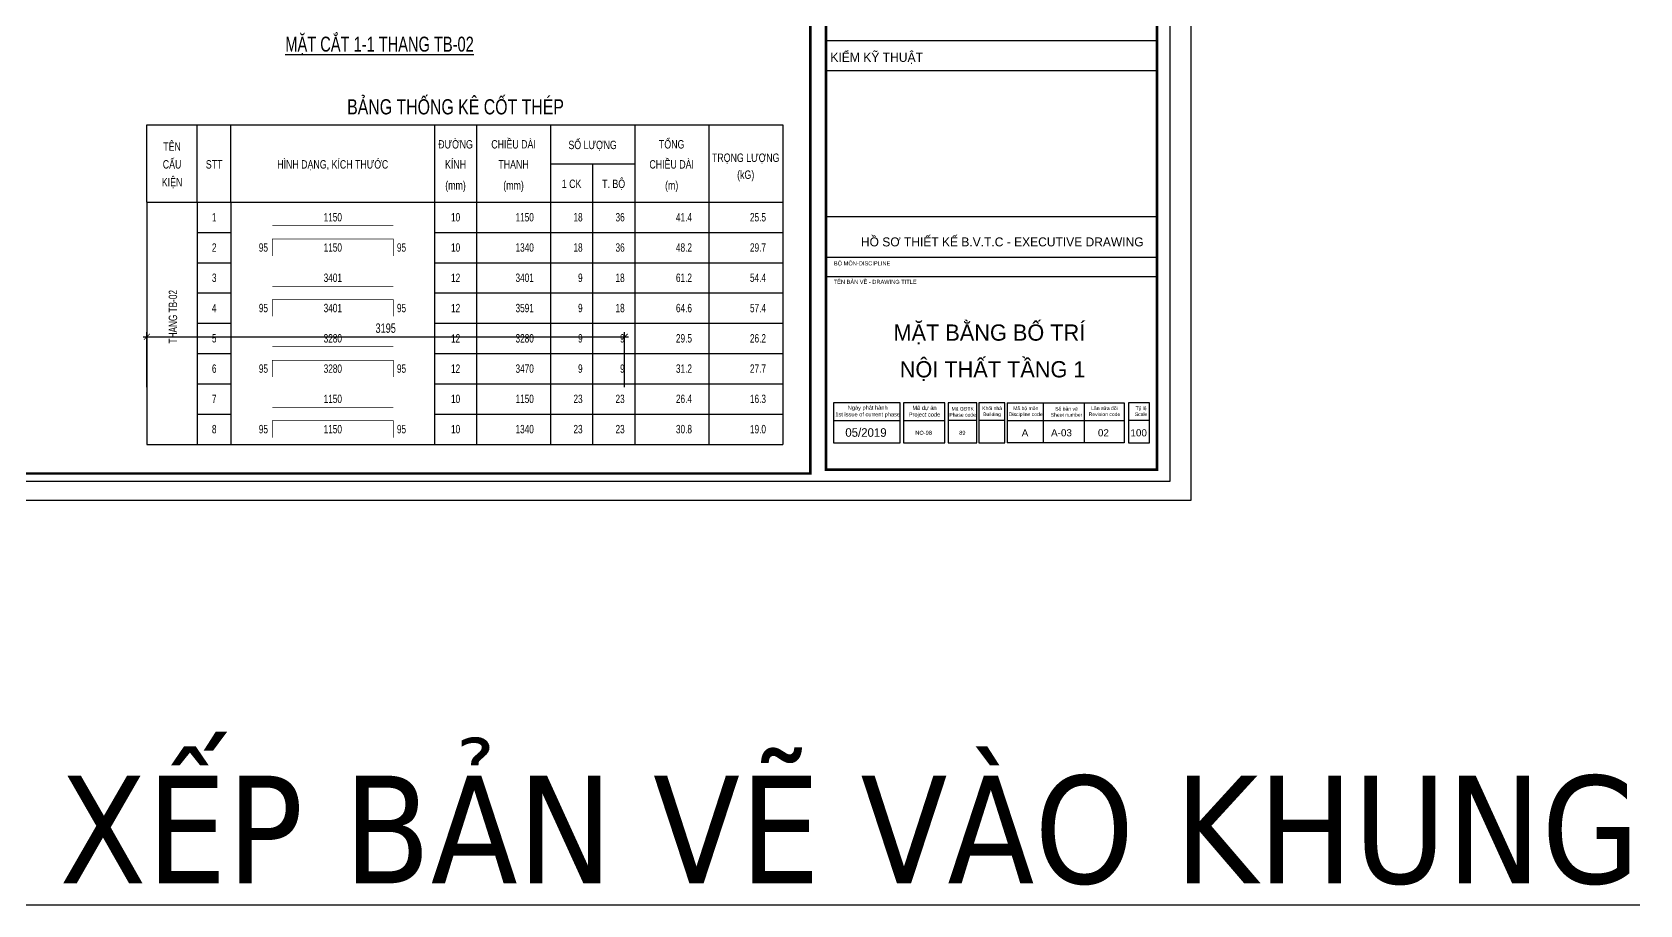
# Model space of a CAD drawing. Header units: inches. Extents: x 442278 to 842836, y -356313 to 59457.
# Drawn here: x 596979 to 607730, y -261138 to -255300 of the extents above; entities that cross this region are included whole.
import ezdxf
from ezdxf.enums import TextEntityAlignment as Align

# ---------------------------------------------------------------- set-up
doc = ezdxf.new("R2010")
doc.units = ezdxf.units.IN
doc.header["$LTSCALE"] = 250
doc.header["$MEASUREMENT"] = 0
for name, color, linetype in [('-KHAO-5000-TEXT', 7, 'Continuous'), ('3', 9, 'Continuous'), ('gsgsdfg', 31, 'Continuous'), ('khungbve', 7, 'Continuous'), ('LA.BT', 7, 'Continuous'), ('LA.DIM', 251, 'Continuous'), ('LA.TC', 3, 'Continuous'), ('LA.TEXT', 60, 'Continuous'), ('LA.TEXT.MC', 120, 'Continuous'), ('NETTHAY', 8, 'Continuous'), ('NTHAY', 8, 'Continuous'), ('t', 153, 'Continuous'), ('TEXT', 7, 'Continuous')]:
    doc.layers.add(name, color=color, linetype=linetype)
doc.styles.add('AVANTH', font='')
doc.styles.add('M1', font='')
doc.styles.add('S.BTEXT', font='arial.ttf', dxfattribs={"width": 0.75})
doc.styles.add('S.STEXT', font='arial.ttf', dxfattribs={"width": 0.7})
doc.styles.add('SWIS721', font='swiss.ttf')
doc.styles.add('VnAvantH', font='', dxfattribs={"width": 0.7})
doc.styles.add('XREF_ISO_A1_VER$0$SWIS721', font='swiss.ttf')
doc.styles.get('AVANTH').set_extended_font_data('.VnAvantH')
doc.styles.get('M1').set_extended_font_data('.VnAvantH')
doc.styles.get('VnAvantH').set_extended_font_data('.VnAvantH')
doc.dimstyles.new('S.DIM25', dxfattribs={"dimtxt": 62.5, "dimasz": 40, "dimexe": 30, "dimexo": 0, "dimgap": 25, "dimtad": 1, "dimdec": 0, "dimzin": 13, "dimdsep": 46, "dimtxsty": 'S.STEXT', "dimblk": 'ARCHTICK', "dimcen": 0, "dimdle": 25, "dimclrd": 251, "dimclre": 251, "dimclrt": 60, "dimadec": 0, "dimazin": 0, "dimtfac": 1, "dimtdec": 0, "dimtix": 1, "dimtmove": 2, "dimatfit": 3, "dimfxl": 1, "dimtolj": 1, "dimtzin": 13, "dimarcsym": 0})

# ---------------------------------------------------------------- blocks, each defined once
blk = doc.blocks.new('KHUNG CHUAN SEICO')
at = {"layer": 'DEFPOINTS', "lineweight": -3, "ltscale": 2000}
blk.add_lwpolyline([(0, 397.16), (572.13, 397.16), (572.13, 0), (0, 0)], close=True, dxfattribs=at)
at = {"layer": 'gsgsdfg'}
blk.add_lwpolyline([(0, 397.16), (572.13, 397.16), (572.13, 0), (0, 0)], close=True, dxfattribs=at)
blk.add_lwpolyline([(0, 397.16), (572.13, 397.16), (572.13, 0), (0, 0)], close=True, dxfattribs=at)
at = {"layer": 'khungbve', "color": 7}
for p, q in [((465.32, 134.68), (562.18, 134.68)), ((465.32, 125.87), (562.18, 125.87)), ((465.32, 125.87), (562.18, 125.87)), ((465.32, 125.87), (562.18, 125.87))]:
    blk.add_line(p, q, dxfattribs=at)
at = {"layer": 'NETTHAY', "ltscale": 0.5}
for points, const_width in [([(26.26, 388.15), (460.75, 388.15), (460.75, 7.88), (26.26, 7.88), (26.26, 388.51)], 0.743), ([(465.32, 254.56), (562.18, 254.56), (562.18, 9.02), (465.32, 9.02), (465.32, 254.56)], 0.74)]:
    blk.add_lwpolyline(points, dxfattribs=dict(at, const_width=const_width))
at = {"layer": 'NTHAY', "lineweight": -3, "ltscale": 2000}
for p, q in [((562.18, 83.01), (465.32, 83.01)), ((465.32, 71.23), (562.18, 71.23)), ((562.18, 65.43), (465.32, 65.43)), ((518.31, 28.54), (518.31, 16.88)), ((528.91, 28.54), (528.91, 16.88)), ((540.91, 28.54), (540.91, 16.88)), ((467.54, 23.38), (487.01, 23.38)), ((487.99, 23.38), (500.13, 23.38)), ((509.43, 23.38), (501.12, 23.38)), ((517.65, 23.38), (510.09, 23.38)), ((518.31, 23.38), (552.56, 23.38)), ((559.96, 23.38), (553.87, 23.38))]:
    blk.add_line(p, q, dxfattribs=at)
for points in [[(24.06, 391.61), (565.91, 391.61), (565.91, 5.55), (24.06, 5.55)], [(487.01, 28.54), (467.54, 28.54), (467.54, 16.88), (487.01, 16.88)], [(500.13, 28.54), (487.99, 28.54), (487.99, 16.88), (500.13, 16.88)], [(501.12, 16.88), (509.43, 16.88), (509.43, 28.54), (501.12, 28.54)], [(510.09, 16.88), (517.65, 16.88), (517.65, 28.54), (510.09, 28.54)], [(553.87, 16.88), (559.96, 16.88), (559.96, 28.54), (553.87, 28.54)]]:
    blk.add_lwpolyline(points, close=True, dxfattribs=at)
blk.add_lwpolyline([(518.31, 28.54), (552.56, 28.54), (552.56, 16.88), (518.31, 16.88)], dxfattribs=at)
at = {"layer": '-KHAO-5000-TEXT', "linetype": 'Continuous', "ltscale": 15, "style": 'AVANTH', "oblique": 360}
blk.add_text('KIÓM Kü THUËT', height=2.6441, rotation=360, dxfattribs=at).set_placement((466.59, 129.72), align=Align.MIDDLE_LEFT)
at = {"layer": '3', "ltscale": 0.5, "style": 'VnAvantH'}
for tag, height, p in [('DRAWING1', 4.75, (514.01, 46.77)), ('DRAWING2', 4.75, (514.07, 36.02)), ('DATE', 2.5, (477.02, 18.64))]:
    blk.add_attdef(tag, text='', height=height, dxfattribs=at).set_placement(p, align=Align.CENTER)
at = {"layer": 't', "lineweight": -3}
for s, insert, char_height, width, attachment_point, style in [('{\\fArial|b0|i0|c0|p34;BỘ\\f.VnArial NarrowH|b0|i0|c0|p34; \\fArial|b0|i0|c0|p34;MÔN-DISCIPLINE}', (467.63, 69.99), 1.1889, 39.4464, 1, 'XREF_ISO_A1_VER$0$SWIS721'), ('{\\fArial|b0|i0|c0|p34;TÊN BẢN VẼ - DRAWING TITLE}', (467.58, 64.59), 1.1834, 31.9189, 1, 'XREF_ISO_A1_VER$0$SWIS721'), ('{\\fArial|b0|i0|c0|p34;Mã dự án\\PProject code}', (494.14, 25.95), 1.1834, 16.9056, 5, 'XREF_ISO_A1_VER$0$SWIS721'), ('{\\fArial|b0|i0|c0|p34;Mã G\\fArial|b0|i0|c238|p34;ĐTK\\PPh\\fArial|b0|i0|c0|p34;ase code}', (505.32, 25.94), 1.0519, 16.9056, 5, 'XREF_ISO_A1_VER$0$SWIS721'), ('{\\fArial|b0|i0|c0|p34;Khố\\fArial|b0|i0|c238|p34;i nh\\fArial|b0|i0|c0|p34;à\\fArial|b0|i0|c238|p34;\\PBuilding}', (513.92, 25.94), 1.0519, 16.9056, 5, 'XREF_ISO_A1_VER$0$SWIS721'), ('{\\fArial|b0|i0|c0|p34;Mã\\fArial|b0|i0|c238|p34; b\\fArial|b0|i0|c0|p34;ộ\\fArial|b0|i0|c238|p34; m\\fArial|b0|i0|c0|p34;ô\\fArial|b0|i0|c238|p34;n\\PD\\fArial|b0|i0|c0|p34;iscipline code}', (523.78, 25.94), 1.0519, 16.9056, 5, 'XREF_ISO_A1_VER$0$SWIS721'), ('{\\fArial|b0|i0|c0|p34;Số bản vẽ\\PSheet number}', (535.7, 25.94), 1.0519, 16.9056, 5, 'XREF_ISO_A1_VER$0$SWIS721'), ('{\\fArial|b0|i0|c0|p34;Lầ\\fArial|b0|i0|c238|p34;n s\\fArial|b0|i0|c0|p34;ử\\fArial|b0|i0|c238|p34;a đ\\fArial|b0|i0|c0|p34;ổi\\PRevision code}', (546.82, 26.1), 1.0519, 16.9056, 5, 'XREF_ISO_A1_VER$0$SWIS721'), ('{\\fArial|b0|i0|c0|p34;Tỷ lệ\\PScale}', (557.54, 26.1), 1.0519, 16.9056, 5, 'XREF_ISO_A1_VER$0$SWIS721'), ('{\\fArial|b0|i0|c0|p34;NO-98}', (493.89, 19.79), 1.1834, 16.9056, 5, 'XREF_ISO_A1_VER$0$SWIS721'), ('{\\fArial|b0|i0|c0|p34;89}', (505.22, 19.79), 1.1834, 16.9056, 5, 'XREF_ISO_A1_VER$0$SWIS721'), ('{\\fArial|b0|i0|c0|p34;A}', (523.56, 19.79), 2.0709, 16.9056, 5, 'SWIS721'), ('{\\fArial|b0|i0|c0|p34;A-03}', (534.24, 19.79), 2.0709, 16.9056, 5, 'SWIS721'), ('{\\fArial|b0|i0|c0|p34;02}', (546.51, 19.79), 2.0709, 16.9056, 5, 'SWIS721'), ('{\\fArial|b0|i0|c0|p34;100}', (556.83, 19.79), 2.0709, 16.9056, 5, 'SWIS721')]:
    blk.add_mtext(s, dxfattribs=dict(at, insert=insert, char_height=char_height, width=width, attachment_point=attachment_point, style=style))
at = {"layer": 't', "lineweight": -3, "insert": (477.52, 26), "char_height": 1.1834, "attachment_point": 5, "style": 'XREF_ISO_A1_VER$0$SWIS721'}
blk.add_mtext('Ngày phát hành\\P1st issue of current phase', dxfattribs=at)
at = {"layer": 'TEXT', "lineweight": -3, "style": 'M1'}
blk.add_text('hå s¬ thiÕt kÕ b.v.t.c - executive drawing', height=2.6298, dxfattribs=at).set_placement((475.54, 74.37))
blk = doc.blocks.new('_ArchTick')
at = {"color": 0, "linetype": 'ByBlock', "const_width": 0.15}
blk.add_lwpolyline([(-0.5, -0.5), (0.5, 0.5)], dxfattribs=at)
blk = doc.blocks.new('*D974')
at = {"layer": 'DEFPOINTS', "color": 0, "transparency": 16777216}
for p in [(600941, -257338), (597746, -257675), (600941, -257675)]:
    blk.add_point(p, dxfattribs=at)
at = {"layer": 'LA.DIM', "color": 251, "lineweight": -2, "transparency": 16777216}
for p, q in [((597721, -257338), (600966, -257338)), ((597746, -257675), (597746, -257308)), ((600941, -257675), (600941, -257308))]:
    blk.add_line(p, q, dxfattribs=at)
at = {"layer": 'LA.DIM', "color": 251, "lineweight": -2, "transparency": 16777216, "xscale": 40, "yscale": 40, "zscale": 40, "rotation": 180}
blk.add_blockref('_ArchTick', (597746, -257338), dxfattribs=at)
at = {"layer": 'LA.DIM', "color": 251, "lineweight": -2, "transparency": 16777216, "xscale": 40, "yscale": 40, "zscale": 40}
blk.add_blockref('_ArchTick', (600941, -257338), dxfattribs=at)
at = {"layer": 'LA.DIM', "color": 60, "transparency": 16777216, "insert": (599343, -257281), "char_height": 62.5, "attachment_point": 5, "style": 'S.STEXT'}
blk.add_mtext('\\A1;3195', dxfattribs=at)
blk = doc.blocks.new('TH.2')
at = {"layer": 'LA.TC', "const_width": 2}
blk.add_lwpolyline([(222.5, 20), (582.5, 20)], dxfattribs=at)
at = {"layer": 'LA.TEXT', "style": 'S.STEXT', "width": 0.7}
for tag, p in [('SH', (50, 45)), ('L2', (402.5, 45)), ('DK', (767.5, 45))]:
    blk.add_attdef(tag, text='', height=25, dxfattribs=at).set_placement(p, align=Align.MIDDLE)
for tag, p in [('DAI', (1000, 45)), ('SL1', (1145, 45)), ('SLA', (1270, 45)), ('DT', (1470, 45)), ('TL', (1690, 45))]:
    blk.add_attdef(tag, text='', height=25, dxfattribs=at).set_placement(p, align=Align.MIDDLE_RIGHT)
blk = doc.blocks.new('TH.9')
at = {"layer": 'LA.TC', "const_width": 2}
blk.add_lwpolyline([(582.5, 20), (582.5, 70), (222.5, 70), (222.5, 20)], dxfattribs=at)
at = {"layer": 'LA.TEXT', "style": 'S.STEXT', "width": 0.7}
for tag, p in [('SH', (50, 45)), ('L2', (402.5, 45)), ('DK', (767.5, 45))]:
    blk.add_attdef(tag, text='', height=25, dxfattribs=at).set_placement(p, align=Align.MIDDLE)
for tag, p in [('L1', (209.8, 45)), ('DAI', (1000, 45)), ('SL1', (1145, 45)), ('SLA', (1270, 45)), ('DT', (1470, 45)), ('TL', (1690, 45))]:
    blk.add_attdef(tag, text='', height=25, dxfattribs=at).set_placement(p, align=Align.MIDDLE_RIGHT)
blk.add_attdef('L3', text='', height=25, dxfattribs=at).set_placement((593.1, 45), align=Align.MIDDLE_LEFT)

msp = doc.modelspace()

# ---------------------------------------------------------------- linework, layer by layer
at = {"layer": 'LA.BT'}
for p, q in [((597745.61, -256437.83), (597745.61, -255920.33)), ((597745.61, -255920.33), (601998.11, -255920.33)), ((598083.11, -256437.83), (598083.11, -255920.33)), ((598308.11, -256437.83), (598308.11, -255920.33)), ((599669.36, -255920.33), (599669.36, -256437.83)), ((599950.61, -255920.33), (599950.61, -256437.83)), ((600445.61, -255920.33), (600445.61, -256437.83)), ((601008.11, -255920.33), (601008.11, -256437.83)), ((601503.11, -255920.33), (601503.11, -256437.83)), ((601998.11, -255920.33), (601998.11, -256437.83)), ((600445.61, -256180.51), (601008.11, -256180.51)), ((600726.86, -256180.51), (600726.86, -256437.83)), ((597745.61, -256437.83), (601998.11, -256437.83)), ((597745.61, -256437.83), (597745.61, -258057.83)), ((598083.11, -256437.83), (598083.11, -258057.83)), ((598308.11, -256437.83), (598308.11, -258057.83)), ((599669.36, -256437.83), (599669.36, -258057.83)), ((599950.61, -256437.83), (599950.61, -258057.83)), ((600445.61, -256437.83), (600445.61, -258057.83)), ((600726.86, -256437.83), (600726.86, -258057.83)), ((601008.11, -256437.83), (601008.11, -258057.83)), ((601503.11, -256437.83), (601503.11, -258057.83)), ((601998.11, -256437.83), (601998.11, -258057.83)), ((598083.11, -256640.33), (598308.11, -256640.33)), ((599669.36, -256640.33), (601998.11, -256640.33)), ((598083.11, -256842.83), (598308.11, -256842.83)), ((599669.36, -256842.83), (601998.11, -256842.83)), ((598083.11, -257045.33), (598308.11, -257045.33)), ((599669.36, -257045.33), (601998.11, -257045.33)), ((598083.11, -257247.83), (598308.11, -257247.83)), ((599669.36, -257247.83), (601998.11, -257247.83)), ((598083.11, -257450.33), (598308.11, -257450.33)), ((599669.36, -257450.33), (601998.11, -257450.33)), ((598083.11, -257652.83), (598308.11, -257652.83)), ((599669.36, -257652.83), (601998.11, -257652.83)), ((598083.11, -257855.33), (598308.11, -257855.33)), ((599669.36, -257855.33), (601998.11, -257855.33)), ((597745.61, -258057.83), (601998.11, -258057.83))]:
    msp.add_line(p, q, dxfattribs=at)

# ---------------------------------------------------------------- block references
at = {"layer": 'LA.DIM'}
ref = msp.add_blockref('KHUNG CHUAN SEICO', (591654.61, -258433.08), dxfattribs=dict(at, xscale=22.85090716077601, yscale=22.85090716063956, zscale=22.85090716057496))
ref.add_attrib('DRAWING1', 'mÆt b»ng bè trÝ ', dxfattribs={"layer": '3', "ltscale": 0.5, "height": 108.5418, "style": 'VnAvantH'}).set_placement((603400.31, -257364.28), align=Align.CENTER)
ref.add_attrib('DRAWING2', 'néi thÊt tÇng 1', dxfattribs={"layer": '3', "ltscale": 0.5, "height": 108.5418, "style": 'VnAvantH'}).set_placement((603401.64, -257610), align=Align.CENTER)
ref.add_attrib('DATE', '05/2019', dxfattribs={"layer": '3', "ltscale": 0.5, "height": 57.127, "style": 'VnAvantH'}).set_placement((602554.94, -258007.21), align=Align.CENTER)
at = {"layer": 'LA.TEXT', "xscale": 2.25, "yscale": 2.25, "zscale": 2.25}
for name, p, values in [('TH.2', (598083.71, -256639.76), {'L2': '1150', 'TL': '25.5', 'DT': '41.4', 'SLA': '36', 'SL1': '18', 'DAI': '1150', 'DK': '10', 'SH': '1'}), ('TH.9', (598083.71, -256842.26), {'SH': '2', 'L1': '95', 'L2': '1150', 'L3': '95', 'DK': '10', 'DAI': '1340', 'SL1': '18', 'SLA': '36', 'DT': '48.2', 'TL': '29.7'}), ('TH.2', (598083.71, -257044.76), {'L2': '3401', 'TL': '54.4', 'DT': '61.2', 'SLA': '18', 'SL1': '9', 'DAI': '3401', 'DK': '12', 'SH': '3'}), ('TH.9', (598083.71, -257247.26), {'SH': '4', 'L1': '95', 'L2': '3401', 'L3': '95', 'DK': '12', 'DAI': '3591', 'SL1': '9', 'SLA': '18', 'DT': '64.6', 'TL': '57.4'}), ('TH.2', (598083.71, -257449.76), {'L2': '3280', 'TL': '26.2', 'DT': '29.5', 'SLA': '9', 'SL1': '9', 'DAI': '3280', 'DK': '12', 'SH': '5'}), ('TH.9', (598083.71, -257652.26), {'SH': '6', 'L1': '95', 'L2': '3280', 'L3': '95', 'DK': '12', 'DAI': '3470', 'SL1': '9', 'SLA': '9', 'DT': '31.2', 'TL': '27.7'}), ('TH.2', (598083.71, -257854.76), {'L2': '1150', 'TL': '16.3', 'DT': '26.4', 'SLA': '23', 'SL1': '23', 'DAI': '1150', 'DK': '10', 'SH': '7'}), ('TH.9', (598083.71, -258057.26), {'SH': '8', 'L1': '95', 'L2': '1150', 'L3': '95', 'DK': '10', 'DAI': '1340', 'SL1': '23', 'SLA': '23', 'DT': '30.8', 'TL': '19.0'})]:
    msp.add_blockref(name, p, dxfattribs=at).add_auto_attribs(values)

# ---------------------------------------------------------------- texts
at = {"layer": 'LA.TEXT', "style": 'S.BTEXT', "width": 0.75}
msp.add_text('BẢNG THỐNG KÊ CỐT THÉP', height=101.25, dxfattribs=at).set_placement((599810.07, -255785.33), align=Align.MIDDLE)
for s, p in [('TÊN', (597914.36, -256094.14)), ('ĐƯỜNG', (599809.98, -256078.72)), ('CHIỀU DÀI', (600198.11, -256078.72)), ('SỐ LƯỢNG', (600726.86, -256082.89)), ('TỔNG', (601255.61, -256078.72)), ('CẤU', (597914.36, -256212.73)), ('STT', (598195.61, -256212.98)), ('HÌNH DẠNG, KÍCH THƯỚC', (598988.73, -256212.98)), ('KÍNH', (599809.98, -256212.98)), ('THANH', (600198.11, -256212.98)), ('CHIỀU DÀI', (601255.61, -256212.98)), ('TRỌNG LƯỢNG', (601750.61, -256168.54)), ('KIỆN', (597914.36, -256332.09)), ('(mm)', (599809.98, -256353.34)), ('(mm)', (600198.11, -256353.34)), ('1 CK', (600586.23, -256343.07)), ('T. BỘ', (600867.48, -256343.07)), ('(m)', (601255.61, -256353.34)), ('(kG)', (601750.61, -256282.1))]:
    msp.add_text(s, height=56.25, dxfattribs=at).set_placement(p, align=Align.CENTER)
at = {"layer": 'LA.TEXT', "style": 'S.STEXT', "width": 0.7}
msp.add_text('THANG TB-02', height=56.25, rotation=90, dxfattribs=at).set_placement((597948.11, -257382.83))
at = {"layer": 'LA.TEXT', "insert": (590921.92, -261008.4), "char_height": 720, "width": 36335.2214, "attachment_point": 7, "style": 'AVANTH'}
msp.add_mtext('{\\fTahoma|b0|i0|c0|p34;\\LBƯỚC 2 - SẮP XẾP BẢN VẼ VÀO KHUNG}', dxfattribs=at)
at = {"layer": 'LA.TEXT.MC', "style": 'S.STEXT', "width": 0.7}
msp.add_text('%%uMẶT CẮT 1-1 THANG TB-02', height=100, dxfattribs=at).set_placement((598671.71, -255430.7))

# ---------------------------------------------------------------- dimensions: what is measured, and where the dimension line sits
at = {"layer": 'LA.DIM'}
dim = msp.add_linear_dim(base=(600940.61, -257337.83), p1=(597745.61, -257675.33), p2=(600940.61, -257675.33), dimstyle='S.DIM25', dxfattribs=at)
dim.commit()
dim.dimension.update_dxf_attribs({"geometry": '*D974', "text_midpoint": (599343.11, -257280.9)})

doc.saveas('drawing.dxf')
